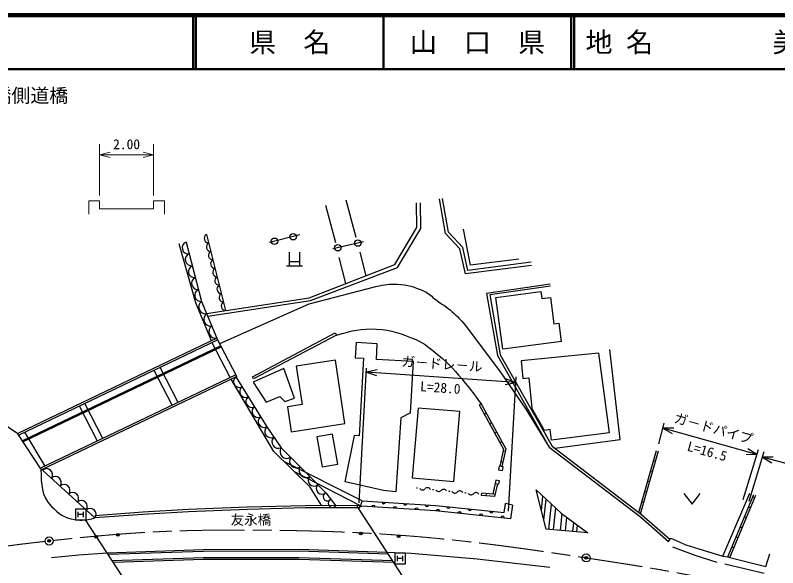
# Model space of a CAD drawing. Units: millimetres, scale not verified, with parts at other scales. Extents: x 40000 to 680000, y 20000 to 380000.
# Drawn here: x 264813 to 405963, y 277799 to 380000 of the extents above; entities that cross this region are included whole.
import ezdxf
from ezdxf.enums import TextEntityAlignment as Align

# ---------------------------------------------------------------- set-up
doc = ezdxf.new("R2010")
doc.units = ezdxf.units.MM
doc.header["$LTSCALE"] = 1000
doc.header["$PDMODE"] = 32
doc.header["$PDSIZE"] = 500
doc.linetypes.add('CHAIN', pattern=[18.5, 12, -1.5, 3.5, -1.5])
for name, color, linetype, lineweight in [('M-BGD', 7, 'Continuous', 25), ('M-BMK', 2, 'CHAIN', 13), ('M-BMK-SRVR', 3, 'Continuous', 25), ('M-STR-HTXT', 7, 'Continuous', 13), ('M-STR-STRC', 7, 'Continuous', 25), ('M-TTL', 2, 'Continuous', 140), ('M-TTL-LINE', 7, 'Continuous', 50)]:
    doc.layers.add(name, color=color, linetype=linetype, lineweight=lineweight)
doc.layers.add('M-TTL-TXT', color=7, linetype='Continuous')
doc.styles.add('@ＭＳ ゴシック', font='')
doc.styles.add('ＭＳ ゴシック', font='')
doc.styles.get('@ＭＳ ゴシック').set_extended_font_data('@MS Gothic')
doc.styles.get('ＭＳ ゴシック').set_extended_font_data('MS Gothic')

msp = doc.modelspace()

# ---------------------------------------------------------------- linework, layer by layer
at = {"layer": 'M-BGD'}
for p, q in [((324173, 337891), (322321, 344803)), ((327921, 338895), (326069, 345808)), ((300201, 339436), (303749, 325379)), ((317479, 339359), (311870, 337955)), ((329263, 338101), (323606, 336791)), ((315508, 336171), (315508, 333671)), ((317508, 333671), (317508, 336171)), ((329772, 331828), (328637, 336197)), ((326016, 330355), (324760, 335190)), ((315008, 333671), (318008, 333671)), ((315508, 334471), (317508, 334471)), ((363906, 329911), (352649, 328265)), ((352649, 328265), (354593, 317205)), ((365930, 319645), (365476, 323055)), ((308734, 313104), (324047, 321225)), ((324252, 320839), (308939, 312718)), ((324047, 321225), (324252, 320839)), ((302152, 320247), (265282, 302613)), ((302314, 319934), (265477, 302316)), ((304605, 312997), (301269, 319434)), ((305814, 313182), (302152, 320247)), ((302881, 318842), (266159, 301278)), ((302983, 318645), (266282, 301092)), ((354593, 317205), (364184, 300305)), ((294956, 308382), (291619, 314819)), ((305661, 313502), (269493, 296204)), ((293869, 307862), (290532, 314299)), ((305814, 313182), (269690, 295904)), ((308939, 312718), (308734, 313104)), ((281038, 301726), (277702, 308162)), ((351046, 308118), (350673, 307931)), ((350696, 307924), (355197, 299761)), ((351046, 308118), (355620, 299823)), ((280028, 301243), (276692, 307679)), ((339393, 307344), (338272, 294438)), ((347119, 306672), (339393, 307344)), ((345998, 293767), (347119, 306672)), ((352012, 306366), (351662, 306173)), ((362799, 303212), (360419, 307348)), ((352978, 304615), (352627, 304422)), ((270333, 296605), (266611, 302858)), ((323541, 302526), (320647, 302018)), ((324518, 296963), (323541, 302526)), ((353943, 302863), (353593, 302670)), ((320647, 302018), (321624, 296454)), ((354909, 301112), (354559, 300919)), ((355197, 299761), (354516, 296585)), ((355620, 299823), (354907, 296501)), ((355509, 299307), (355118, 299390)), ((364184, 300305), (380752, 287648)), ((380237, 288041), (383502, 299514)), ((380579, 287780), (383886, 299405)), ((329031, 290199), (314638, 297387)), ((321624, 296454), (324518, 296963)), ((354407, 296590), (354275, 295930)), ((355154, 296440), (354407, 296590)), ((355089, 297351), (354698, 297435)), ((355022, 295780), (355154, 296440)), ((382974, 297659), (383359, 297550)), ((279545, 287008), (269883, 295843)), ((328590, 289287), (316501, 295548)), ((354275, 295930), (355022, 295780)), ((382427, 295736), (382811, 295626)), ((338272, 294438), (345998, 293767)), ((353764, 293994), (353649, 293411)), ((354444, 293860), (353764, 293994)), ((354329, 293277), (354444, 293860)), ((381879, 293812), (382264, 293703)), ((353666, 293418), (353220, 291382)), ((354057, 293332), (353535, 290950)), ((353649, 293411), (354329, 293277)), ((351153, 291176), (351192, 291575)), ((353535, 290950), (351153, 291176)), ((353220, 291382), (351191, 291574)), ((351981, 291097), (352019, 291496)), ((353629, 291378), (353238, 291464)), ((362214, 288404), (362480, 291054)), ((381332, 291888), (381717, 291779)), ((388607, 291548), (390107, 289548)), ((390107, 289548), (391607, 291548)), ((395825, 279945), (400764, 291614)), ((396707, 279819), (401541, 291365)), ((397076, 279664), (401910, 291211)), ((401341, 290888), (401710, 290733)), ((356879, 289370), (355558, 289655)), ((362687, 286570), (363081, 290494)), ((363591, 284956), (364055, 289586)), ((380785, 289965), (381169, 289855)), ((336574, 276148), (328097, 289214)), ((328590, 288884), (328590, 289287)), ((364460, 284869), (364858, 288838)), ((400569, 289043), (400938, 288888)), ((284672, 276150), (277800, 286679)), ((365740, 284740), (366044, 287769)), ((366687, 284645), (366934, 287115)), ((380752, 287648), (386034, 283024)), ((399796, 287198), (400165, 287044)), ((368059, 284507), (368226, 286167)), ((368800, 284433), (368922, 285655)), ((399024, 285353), (399393, 285199)), ((398252, 283508), (398621, 283354)), ((397479, 281664), (397848, 281509)), ((396195, 278542), (403428, 276786))]:
    msp.add_line(p, q, dxfattribs=at)
for points in [[(360375, 333720), (348150, 332155), (347106, 336764), (344463, 339615), (343350, 346015)], [(360300, 334299), (348602, 332801), (347641, 337045), (345008, 339885), (343925, 346115)], [(300239, 324853), (319244, 327700), (335077, 333908), (339146, 340768), (339120, 345306)], [(300441, 324367), (319461, 327259), (335578, 333318), (339879, 340569), (339852, 345311)], [(358018, 334903), (349071, 333781), (347767, 340407)], [(301166, 319776), (298252, 326812), (295174, 337715)], [(296426, 338054), (299318, 327073), (302152, 320247)], [(302662, 319263), (319238, 326591), (331573, 329843)], [(363852, 330282), (352039, 328555), (354062, 317046), (363675, 300106)], [(365930, 319645), (355079, 318202), (353802, 327803), (362113, 328909), (362287, 327602), (363884, 327815), (364534, 322929), (365476, 323055)], [(348137, 322591), (354793, 313800), (359332, 307149), (363675, 300106), (380567, 287201), (385732, 282680)], [(337999, 306444), (338519, 315957), (331677, 316331), (331835, 319232), (327907, 319447), (327752, 316624), (329278, 316541), (328494, 302201), (327591, 302251)], [(364722, 299894), (376822, 301506), (374857, 318173)], [(372808, 317504), (358457, 316052), (358787, 312793), (359857, 312901), (360419, 307348)], [(372808, 317504), (374738, 302767), (364109, 301375), (363850, 303349), (362799, 303212)], [(321590, 289274), (319398, 292688), (312680, 299319), (304762, 312679)], [(305668, 313112), (311360, 303885), (314021, 299999), (319316, 294678), (322289, 291665), (324168, 289279)], [(269690, 295904), (265298, 302589), (262014, 304792), (258621, 310437)], [(337999, 306444), (336212, 305528), (335252, 291850), (333000, 292067), (325862, 293668), (327591, 302251)], [(329031, 290199), (328653, 289197), (328966, 289169)], [(356879, 289370), (356485, 286874), (342586, 288314), (328966, 289169)], [(329031, 290199), (342673, 289342), (355297, 288012), (355558, 289655)], [(328590, 289287), (318543, 289269), (307770, 288997), (296853, 288563), (288414, 288074), (279515, 287410)], [(328590, 288884), (318549, 288866), (307783, 288594), (296873, 288160), (288441, 287671), (279545, 287008)], [(385732, 282680), (386146, 283280), (388974, 282049), (391374, 281301), (395825, 279945), (396707, 279819), (397076, 279664), (403785, 278006), (404516, 280371)], [(333594, 280600), (317341, 281146), (299625, 281132), (281806, 280514)], [(386468, 281661), (390595, 280107), (394711, 278844)], [(281806, 280514), (276564, 280119), (271498, 279631)], [(333887, 280290), (317336, 280846), (299630, 280832), (282015, 280221)], [(334683, 279062), (317316, 279646), (299652, 279632), (282781, 279047)], [(363786, 277827), (363756, 277832), (350301, 279359), (338112, 280445), (333594, 280600)], [(334883, 278756), (317311, 279346), (299657, 279332), (282973, 278754)]]:
    msp.add_lwpolyline(points, dxfattribs=at)
for points in [[(325854, 304451), (324087, 316206), (316835, 315116), (317909, 307968), (315221, 307563), (315914, 302957)], [(314529, 314652), (308866, 312156), (311255, 308410), (313770, 309460), (314747, 308555), (316502, 309170)], [(370830, 284255), (363109, 284933), (361231, 292219), (365857, 287907)]]:
    msp.add_lwpolyline(points, close=True, dxfattribs=at)
for centre, radius in [((312791, 338185), 600), ((316249, 339039), 600), ((324515, 337004), 600), ((328245, 337865), 600), ((339181, 292552), 50), ((342165, 292252), 50), ((345150, 291951), 50), ((348135, 291650), 50)]:
    msp.add_circle(centre, radius, dxfattribs=at)
for centre, radius, start, end in [((300632, 338714), 841, 120.79611, 267.52822), ((296855, 336993), 1145, 112.01986, 277.48903), ((301026, 337152), 841, 120.79611, 267.52822), ((301420, 335590), 841, 120.79611, 267.52822), ((297433, 334796), 1145, 112.01986, 277.48903), ((301814, 334028), 841, 120.79611, 267.52822), ((298012, 332600), 1145, 112.01986, 277.48903), ((302208, 332466), 841, 120.79611, 267.52822), ((298590, 330404), 1145, 112.01986, 277.48903), ((302602, 330905), 841, 120.79611, 267.52822), ((299169, 328208), 1145, 112.01986, 277.48903), ((302997, 329343), 841, 120.79611, 267.52822), ((303391, 327781), 841, 120.79611, 267.52822), ((300029, 326034), 1259, 124.40918, 280.69278), ((303785, 326219), 841, 120.79611, 267.52822), ((300974, 323759), 1259, 124.40918, 280.69278), ((301919, 321484), 1259, 124.40918, 280.69278), ((306312, 312236), 1088, 126.29332, 297.04654), ((307450, 310390), 1088, 126.29332, 297.04654), ((308589, 308545), 1088, 126.29332, 297.04654), ((309727, 306699), 1088, 126.29332, 297.04654), ((310866, 304854), 1088, 126.29332, 297.04654), ((312185, 303023), 1193, 133.71404, 295.07422), ((313515, 301080), 1193, 133.71404, 295.07422), ((315104, 299311), 1283, 147.5904, 302.12805), ((316869, 297538), 1283, 147.5904, 302.12805), ((318634, 295764), 1283, 147.5904, 302.12805), ((270624, 295036), 1095, 322.54271, 132.57667), ((272235, 293564), 1095, 322.54271, 132.57667), ((320102, 293967), 1060, 137.8682, 311.38285), ((273845, 292091), 1095, 322.54271, 132.57667), ((321589, 292460), 1060, 137.8682, 311.38285), ((340213, 292825), 625, 211.11589, 317.3761), ((341133, 291979), 625, 31.11589, 137.3761), ((343198, 292524), 625, 211.11589, 317.3761), ((344118, 291678), 625, 31.11589, 137.3761), ((275455, 290619), 1095, 322.54271, 132.57667), ((322593, 290937), 788, 112.62074, 323.80748), ((346183, 292224), 625, 211.11589, 317.3761), ((347103, 291377), 625, 31.11589, 137.3761), ((349168, 291923), 625, 211.11589, 317.3761), ((350088, 291076), 625, 31.11589, 137.3761), ((277065, 289146), 1095, 322.54271, 132.57667), ((323532, 289745), 788, 112.62074, 323.80748), ((333026, 290002), 354, 185.20516, 347.61034), ((337018, 289752), 354, 185.20516, 347.61034), ((341011, 289501), 354, 185.20516, 347.61034), ((278676, 287674), 1095, 322.54271, 132.57667), ((331106, 288980), 354, 5.20516, 167.61034), ((335098, 288729), 354, 5.20516, 167.61034), ((339090, 288479), 354, 5.20516, 167.61034), ((343078, 288208), 354, 2.88371, 165.28889), ((344997, 289152), 354, 182.78224, 345.18742), ((347057, 287796), 354, 2.88371, 165.28889), ((348975, 288733), 354, 182.78224, 345.18742), ((352953, 288314), 354, 182.78224, 345.18742), ((351036, 287384), 354, 2.88371, 165.28889), ((355014, 286972), 354, 2.88371, 165.28889)]:
    msp.add_arc(centre, radius, start, end, dxfattribs=at)
for points, knots in [([(331573, 329843), (333267, 330202), (333951, 330290), (335486, 330234), (337513, 330160), (338658, 329760), (340520, 328956), (341497, 328534), (341853, 327968), (342711, 327338), (343881, 326480), (344625, 326110), (345711, 325147), (346741, 324234), (347087, 323833), (348137, 322591)], [0, 0, 0, 0, 1, 1, 1, 2, 2, 2, 3, 3, 3, 4, 4, 4, 5, 5, 5, 5]), ([(324252, 320839), (327380, 321715), (328741, 322093), (331663, 321931), (334599, 321768), (336244, 321175), (338940, 320001), (340769, 319204), (341613, 318384), (343166, 317131), (345337, 315381), (346315, 314113), (348096, 311967), (349305, 310509), (349719, 309979), (351046, 308118)], [0, 0, 0, 0, 1, 1, 1, 2, 2, 2, 3, 3, 3, 4, 4, 4, 5, 5, 5, 5]), ([(269545, 295995), (269686, 293192), (269556, 291142), (271499, 289156), (272846, 287778), (273889, 287028), (275791, 286727), (277244, 286496), (278038, 286617), (279545, 287008)], [0, 0, 0, 0, 1, 1, 1, 2, 2, 2, 3, 3, 3, 3])]:
    msp.add_open_spline(points, degree=3, knots=knots, dxfattribs=at)
for p in [(279808, 283526), (283793, 283905), (328804, 284142), (335786, 283617)]:
    msp.add_point(p, dxfattribs=at)
at = {"layer": 'M-BMK'}
msp.add_open_spline([(399036, 274515), (385602, 277332), (381695, 277895), (370506, 279614), (346780, 283260), (333269, 284594), (309265, 284753), (294329, 284853), (285924, 284394), (271078, 282754), (258437, 281357), (251350, 280159), (239029, 277008), (224398, 273266), (216189, 270977), (202130, 265464), (192409, 261652), (188998, 260187), (177650, 254721)], degree=3, knots=[0, 0, 0, 0, 1, 1, 1, 2, 2, 2, 3, 3, 3, 4, 4, 4, 5, 5, 5, 6, 6, 6, 6], dxfattribs=at)
at = {"layer": 'M-BMK-SRVR'}
for centre in [(271078, 282754), (370506, 279614)]:
    msp.add_circle(centre, 750, dxfattribs=at)
for p in [(271078, 282754), (370506, 279614)]:
    msp.add_point(p, dxfattribs=at)
at = {"layer": 'M-STR-HTXT'}
for p, q in [((280424, 346679), (280424, 356179)), ((290424, 346679), (290424, 356179)), ((282356, 354696), (280424, 354179)), ((290424, 354179), (288492, 354696)), ((280424, 354179), (290424, 354179)), ((280424, 354179), (282356, 353661)), ((288492, 353661), (290424, 354179)), ((278424, 345679), (280424, 345679)), ((278424, 345679), (278424, 343179)), ((280424, 344179), (280424, 345679)), ((290424, 344179), (290424, 345679)), ((290424, 345679), (292424, 345679)), ((292424, 345679), (292424, 343179)), ((280424, 344179), (290424, 344179))]:
    msp.add_line(p, q, dxfattribs=at)
at = {"layer": 'M-STR-STRC'}
for p, q in [((328452, 289808), (329854, 314702)), ((331778, 314379), (329815, 313998)), ((357467, 312064), (329815, 313998)), ((329815, 313998), (331706, 313346)), ((355504, 311682), (357467, 312064)), ((357467, 312064), (355576, 312715)), ((356126, 288249), (357528, 313143)), ((383961, 300749), (384939, 304544)), ((402121, 298772), (384705, 303636)), ((386705, 303615), (384705, 303636)), ((384705, 303636), (386426, 302617)), ((399587, 290416), (402387, 299649)), ((402121, 298772), (400400, 299790)), ((400647, 290094), (403446, 299328)), ((400121, 298793), (402121, 298772)), ((423963, 292558), (403119, 298244)), ((405119, 298235), (403119, 298244)), ((403119, 298244), (404846, 297236)), ((277969, 288663), (275969, 288663)), ((275969, 288663), (275969, 286663)), ((276469, 287163), (276469, 288163)), ((277469, 287163), (277469, 288163)), ((277969, 286663), (277969, 288663)), ((275969, 286663), (277969, 286663)), ((277469, 287663), (276469, 287663)), ((337060, 280515), (335060, 280515)), ((335060, 280515), (335060, 278515)), ((335560, 279015), (335560, 280015)), ((336560, 279515), (335560, 279515)), ((336560, 279015), (336560, 280015)), ((337060, 278515), (337060, 280515)), ((335060, 278515), (337060, 278515))]:
    msp.add_line(p, q, dxfattribs=at)
at = {"layer": 'M-TTL'}
msp.add_line((680000, 380000), (40000, 380000), dxfattribs=at)
at = {"layer": 'M-TTL-LINE'}
for p, q in [((297750, 380000), (297750, 370000)), ((298250, 380000), (298250, 370000)), ((333000, 380000), (333000, 370000)), ((367750, 380000), (367750, 370000)), ((368250, 380000), (368250, 370000)), ((40000, 370000), (680000, 370000))]:
    msp.add_line(p, q, dxfattribs=at)

# ---------------------------------------------------------------- texts
at = {"layer": 'M-BGD', "style": 'ＭＳ ゴシック'}
msp.add_text('友永橋', height=1833, dxfattribs=at).set_placement((308440, 286677), align=Align.MIDDLE_CENTER)
at = {"layer": 'M-STR-HTXT', "style": 'ＭＳ ゴシック'}
msp.add_text('橋名\u3000\u3000\u3000友永橋側道橋', height=2566, dxfattribs=at).set_placement((236102, 363106), align=Align.BOTTOM_LEFT)
msp.add_text('2.00', height=1833, dxfattribs=at).set_placement((285424, 354679), align=Align.BOTTOM_CENTER)
at = {"layer": 'M-STR-STRC', "style": 'ＭＳ ゴシック'}
for s, rotation, p in [('ガ－ドレ－ル', 356, (343711, 314028)), ('ガ－ドパイプ', 344.399, (393682, 302167))]:
    msp.add_text(s, height=1833, rotation=rotation, dxfattribs=at).set_placement(p, align=Align.BOTTOM_CENTER)
at = {"layer": 'M-STR-STRC', "style": '@ＭＳ ゴシック'}
for s, rotation, p in [('L=28.0', 356, (343571, 312033)), ('L=16.5', 344.399, (393144, 300241))]:
    msp.add_text(s, height=1833, rotation=rotation, dxfattribs=at).set_placement(p, align=Align.TOP_CENTER)
at = {"layer": 'M-TTL-TXT', "style": 'ＭＳ ゴシック'}
for s, p in [('県\u3000名', (315625, 375000)), ('山\u3000口\u3000県', (350375, 375000))]:
    msp.add_text(s, height=3666, dxfattribs=at).set_placement(p, align=Align.MIDDLE_CENTER)
for s, p in [('地 名', (370380, 375000)), ('美祢市美東町大田', (405024, 375000))]:
    msp.add_text(s, height=3666, dxfattribs=at).set_placement(p, align=Align.MIDDLE_LEFT)

doc.saveas('drawing.dxf')
